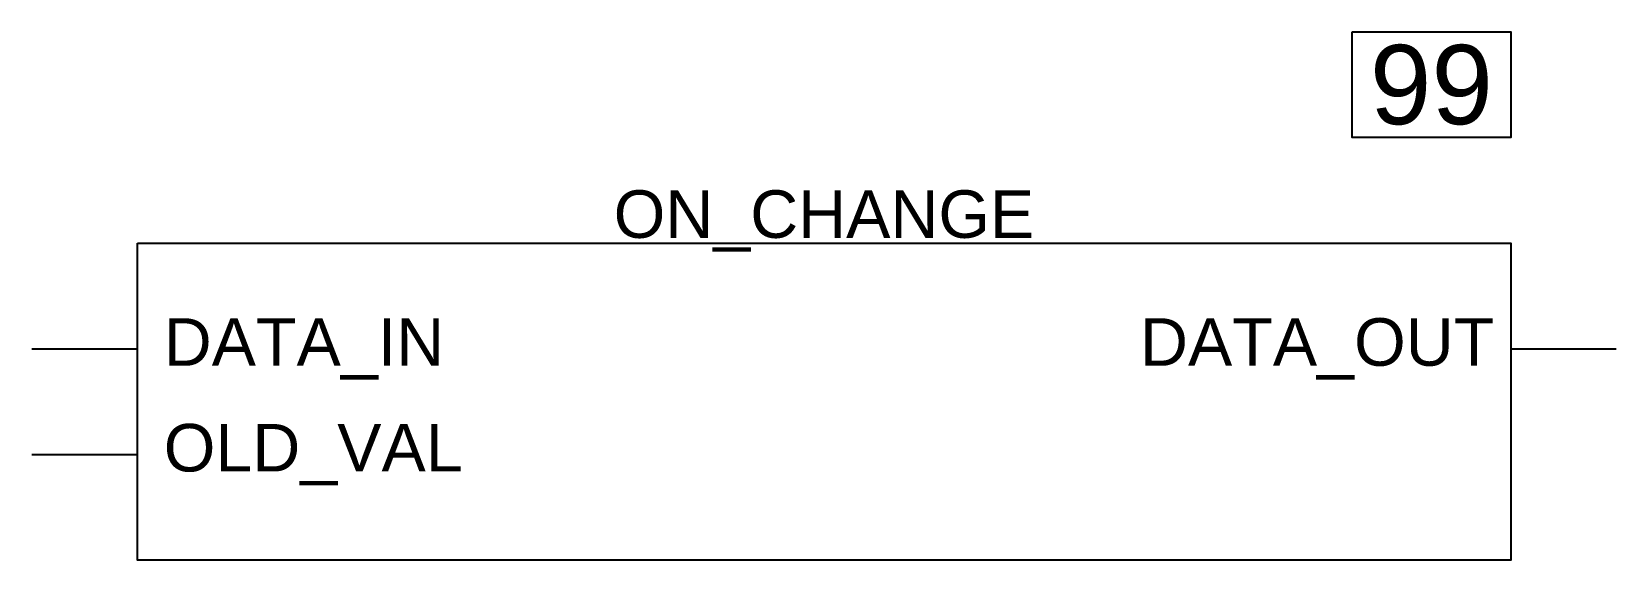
# Model space of a CAD drawing. Header units: inches. Extents: x 0 to 3, y -0.4 to 0.6.
import ezdxf
from ezdxf.enums import TextEntityAlignment as Align

# ---------------------------------------------------------------- set-up
doc = ezdxf.new("R2010")
doc.units = ezdxf.units.IN
doc.header["$MEASUREMENT"] = 0
doc.styles.get("Standard").update_dxf_attribs({"font": 'arial.ttf'})

msp = doc.modelspace()

# ---------------------------------------------------------------- linework, layer by layer
for p, q in [((0, 0), (0.2, 0)), ((2.8, 0), (3, 0)), ((0, -0.2), (0.2, -0.2))]:
    msp.add_line(p, q)
for points in [[(2.5, 0.6), (2.8, 0.6), (2.8, 0.4), (2.5, 0.4)], [(0.2, 0.2), (2.8, 0.2), (2.8, -0.4), (0.2, -0.4)]]:
    msp.add_lwpolyline(points, close=True)

# ---------------------------------------------------------------- texts
at = {"char_height": 0.09}
for s, width, gutter_width, insert, attachment_point in [('ON_CHANGE', 0.2, 1, (1.5, 0.3), 2), ('DATA_IN', 0.5, 4.5, (0.25, 0), 4), ('DATA_OUT', 0.5, 4.5, (2.7689, 0), 6), ('OLD_VAL', 0.5, 4.5, (0.25, -0.2), 4)]:
    msp.add_mtext_dynamic_manual_height_columns(s, width=width, gutter_width=gutter_width, heights=[0], dxfattribs=dict(at, insert=insert, attachment_point=attachment_point))
msp.add_attdef('99', text='', height=0.15).set_placement((2.65, 0.5), align=Align.MIDDLE_CENTER)

doc.saveas('drawing.dxf')
